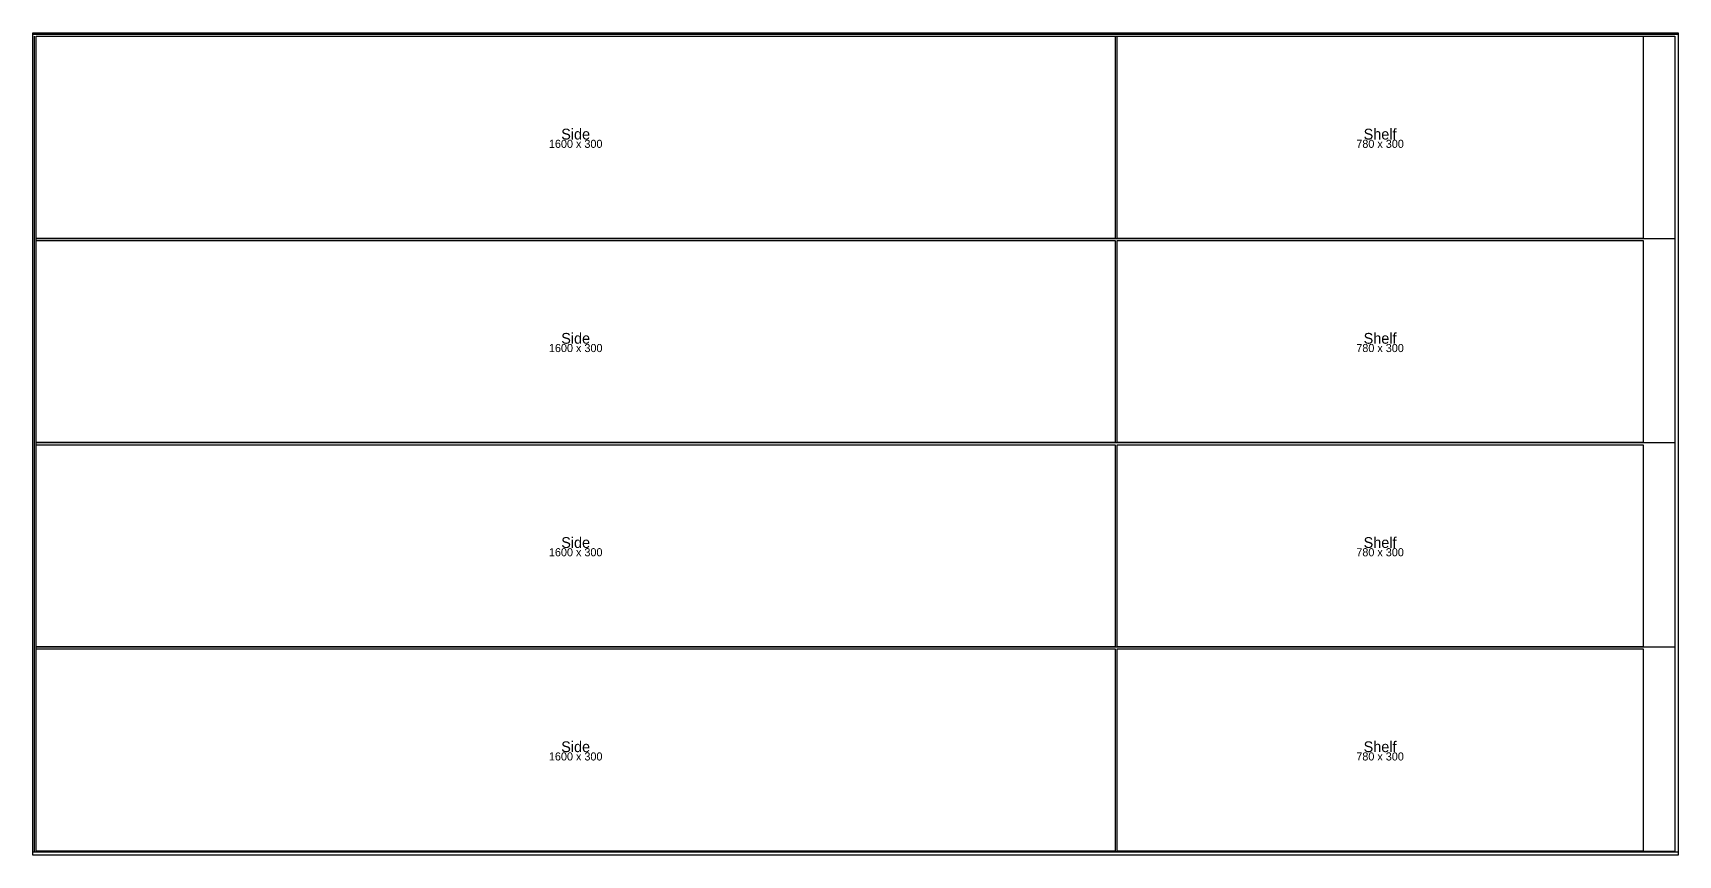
# Model space of a CAD drawing. Header units: millimetres. Extents: x 0 to 2440, y 0 to 1220.
import ezdxf
from ezdxf.enums import TextEntityAlignment as Align

# ---------------------------------------------------------------- set-up
doc = ezdxf.new("R2010")
doc.units = ezdxf.units.MM
for name, color, linetype in [('CUTS', 1, 'CONTINUOUS'), ('LABELS', 3, 'CONTINUOUS'), ('PARTS', 5, 'CONTINUOUS'), ('SHEET', 7, 'CONTINUOUS'), ('TRIM', 8, 'CONTINUOUS')]:
    doc.layers.add(name, color=color, linetype=linetype)

msp = doc.modelspace()

# ---------------------------------------------------------------- linework, layer by layer
at = {"layer": 'CUTS'}
for p, q in [((0, 1218), (2440, 1218)), ((2, 1215), (2, 5)), ((1605, 1215), (1605, 915)), ((2388, 1215), (2388, 915)), ((2435, 1215), (2435, 5)), ((5, 915), (2435, 915)), ((1605, 912), (1605, 612)), ((2388, 912), (2388, 612)), ((5, 612), (2435, 612)), ((1605, 609), (1605, 309)), ((2388, 609), (2388, 309)), ((5, 309), (2435, 309)), ((1605, 306), (1605, 5)), ((2388, 306), (2388, 6)), ((0, 5), (2440, 5)), ((5, 6), (1605, 6)), ((1608, 6), (2435, 6))]:
    msp.add_line(p, q, dxfattribs=at)
at = {"layer": 'PARTS'}
for points in [[(5, 1215), (1605, 1215), (1605, 915), (5, 915)], [(1608, 1215), (2388, 1215), (2388, 915), (1608, 915)], [(5, 912), (1605, 912), (1605, 612), (5, 612)], [(1608, 912), (2388, 912), (2388, 612), (1608, 612)], [(5, 609), (1605, 609), (1605, 309), (5, 309)], [(1608, 609), (2388, 609), (2388, 309), (1608, 309)], [(5, 306), (1605, 306), (1605, 6), (5, 6)], [(1608, 306), (2388, 306), (2388, 6), (1608, 6)]]:
    msp.add_lwpolyline(points, close=True, dxfattribs=at)
at = {"layer": 'SHEET'}
msp.add_lwpolyline([(0, 1220), (2440, 1220), (2440, 0), (0, 0)], close=True, dxfattribs=at)
at = {"layer": 'TRIM'}
msp.add_lwpolyline([(5, 1215), (2435, 1215), (2435, 5), (5, 5)], close=True, dxfattribs=at)

# ---------------------------------------------------------------- texts
at = {"layer": 'LABELS'}
for s, height, p in [('Side', 16, (805, 1069.8)), ('Shelf', 16, (1998, 1069.8)), ('1600 x 300', 12, (805, 1055.4)), ('780 x 300', 12, (1998, 1055.4)), ('1600 x 300', 12, (805, 752.4)), ('Side', 16, (805, 766.8)), ('780 x 300', 12, (1998, 752.4)), ('Shelf', 16, (1998, 766.8)), ('Side', 16, (805, 463.8)), ('Shelf', 16, (1998, 463.8)), ('1600 x 300', 12, (805, 449.4)), ('780 x 300', 12, (1998, 449.4)), ('1600 x 300', 12, (805, 146.4)), ('Side', 16, (805, 160.8)), ('780 x 300', 12, (1998, 146.4)), ('Shelf', 16, (1998, 160.8))]:
    msp.add_text(s, height=height, dxfattribs=at).set_placement(p, align=Align.MIDDLE_CENTER)

doc.saveas('drawing.dxf')
